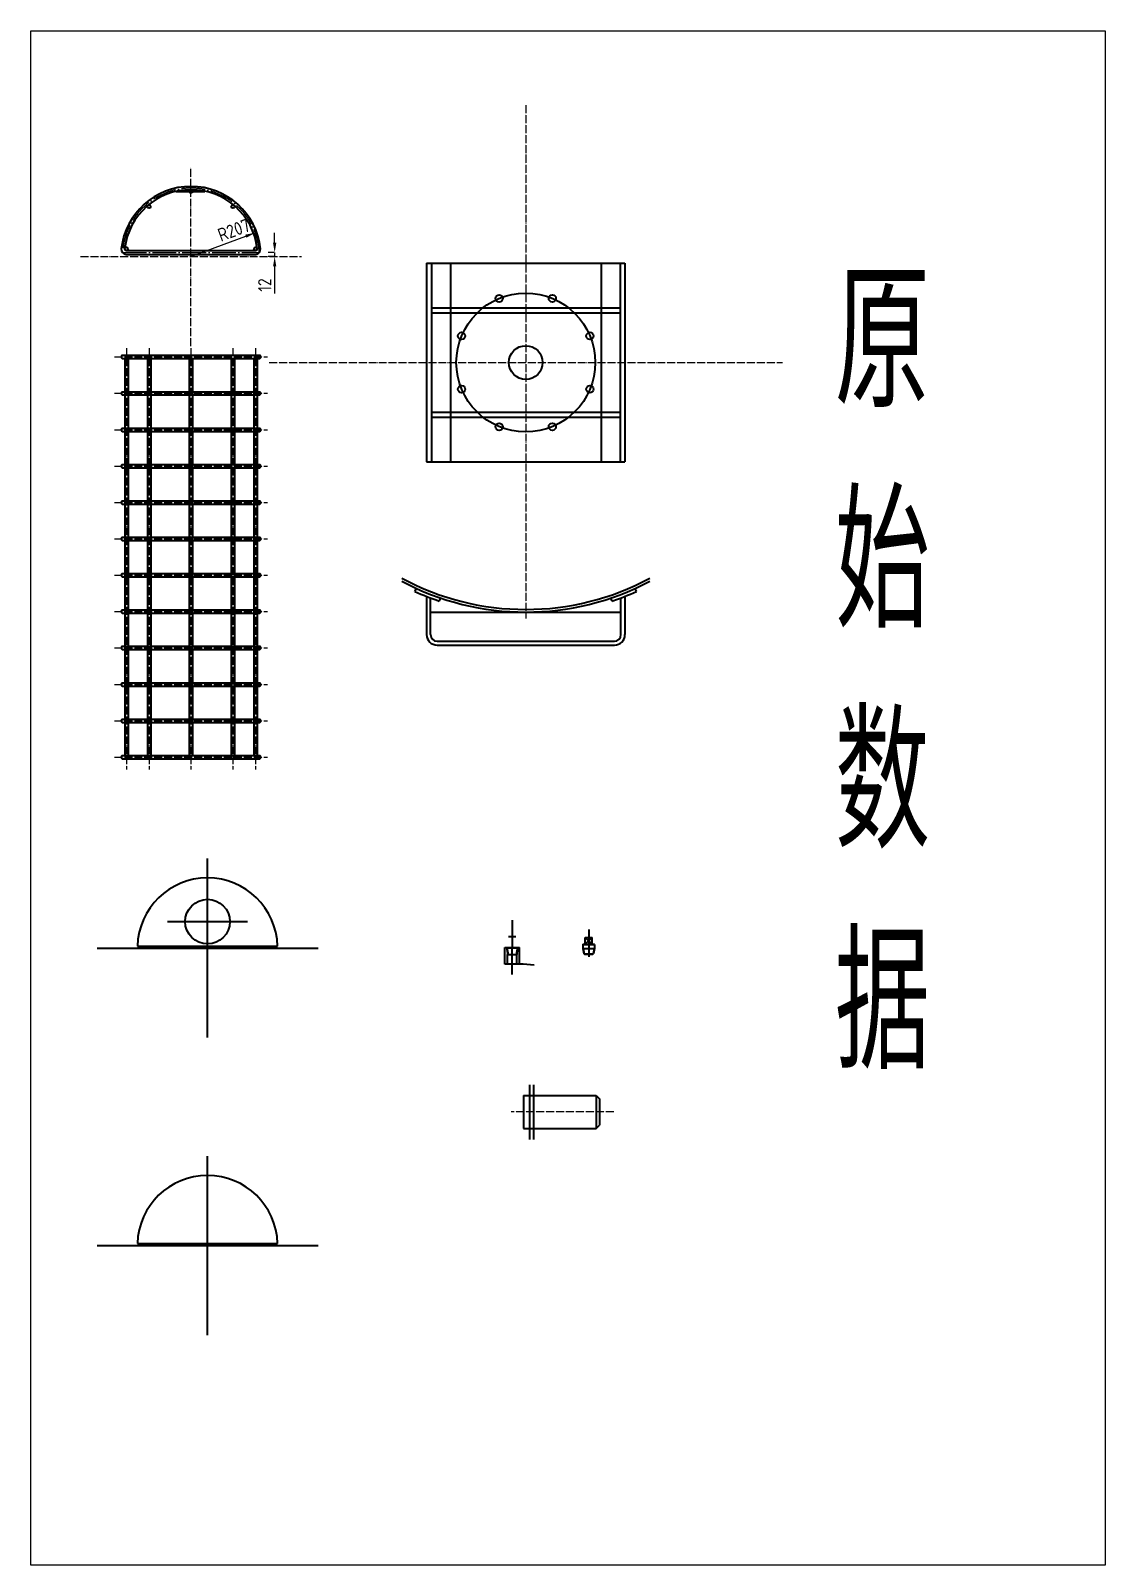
# Model space of a CAD drawing. Header units: millimetres. Extents: x 6220 to 53600, y -8031 to 13822.
# Drawn here: x 6220 to 9470, y -1709 to 2931 of the extents above; entities that cross this region are included whole.
import ezdxf

# ---------------------------------------------------------------- set-up
doc = ezdxf.new("R2010")
doc.units = ezdxf.units.MM
doc.linetypes.add('ACAD_ISO04W100', pattern=[30, 24, -3, 0, -3])
for name, color, linetype in [('2', 3, 'Continuous'), ('标注线', 1, 'Continuous'), ('轴线', 5, 'ACAD_ISO04W100')]:
    doc.layers.add(name, color=color, linetype=linetype)
doc.layers.add('粗线', color=7, linetype='Continuous', lineweight=40)
doc.styles.add('GB', font='gbenor.shx', dxfattribs={"bigfont": 'gbcbig.shx'})
doc.dimstyles.new('ISO-25', dxfattribs={"dimtxt": 40, "dimasz": 30, "dimexe": 20, "dimexo": 5, "dimgap": 10, "dimtad": 1, "dimtxsty": 'GB', "dimcen": 2.5, "dimadec": 0, "dimazin": 0, "dimtfac": 1, "dimtmove": 0, "dimatfit": 0, "dimfxl": 0, "dimarcsym": 0})

# ---------------------------------------------------------------- blocks, each defined once
blk = doc.blocks.new('*D28')
at = {"layer": 'Defpoints', "color": 0}
for p in [(6898.5, 2320.2), (6704.4, 2248.2)]:
    blk.add_point(p, dxfattribs=at)
at = {"layer": '粗线', "color": 0, "lineweight": -2}
blk.add_line((6704.4, 2248.2), (6870.4, 2309.8), dxfattribs=at)
at = {"layer": '粗线', "color": 0}
blk.add_solid([(6868.6, 2314.4), (6872.1, 2305.1), (6898.5, 2320.2)], dxfattribs=at)
at = {"layer": '粗线', "color": 0, "insert": (6834.3, 2328.4), "char_height": 40, "attachment_point": 5, "rotation": 20.3436, "style": 'GB'}
blk.add_mtext('R207', dxfattribs=at)
blk = doc.blocks.new('*D27')
at = {"layer": 'Defpoints', "color": 0}
for p in [(6957.5, 2260.2), (6959.9, 2260.2), (6959.9, 2248.2)]:
    blk.add_point(p, dxfattribs=at)
at = {"layer": '粗线', "color": 0, "lineweight": -2}
for p, q in [((6957.5, 2290.2), (6957.5, 2320.2)), ((6954.9, 2260.2), (6937.5, 2260.2)), ((6954.9, 2248.2), (6937.5, 2248.2)), ((6957.5, 2260.2), (6957.5, 2248.2)), ((6957.5, 2218.2), (6957.5, 2136.2))]:
    blk.add_line(p, q, dxfattribs=at)
at = {"layer": '粗线', "color": 0}
for points in [[(6952.5, 2290.2), (6962.5, 2290.2), (6957.5, 2260.2)], [(6952.5, 2218.2), (6962.5, 2218.2), (6957.5, 2248.2)]]:
    blk.add_solid(points, dxfattribs=at)
at = {"layer": '粗线', "color": 0, "insert": (6927.5, 2162.2), "char_height": 40, "attachment_point": 5, "rotation": 90, "style": 'GB'}
blk.add_mtext('12', dxfattribs=at)

msp = doc.modelspace()

# ---------------------------------------------------------------- hatches: boundary and pattern name
at = {"layer": '粗线'}
h = msp.add_hatch(color=256, dxfattribs=at)
h.paths.add_polyline_path([(7659.62, 158.845), (7658.415, 158.845), (7659.62, 157.845)])
h.paths.add_polyline_path([(7693.415, 158.845), (7692.209, 158.845), (7692.209, 157.845)])

# ---------------------------------------------------------------- linework, layer by layer
at = {"layer": '2'}
msp.add_lwpolyline([(6219.639, 2931.174), (9469.697, 2931.174), (9469.697, -1709.09), (6219.639, -1709.09)], close=True, dxfattribs=at)
at = {"layer": '粗线'}
for p, q in [((6659.745, 2445.221), (6746.596, 2445.221)), ((6507.673, 2266.221), (6901.149, 2266.221)), ((6508.452, 2254.221), (6900.369, 2254.221)), ((7416.936, 2227.764), (7416.936, 1627.764)), ((7416.936, 2227.764), (8016.936, 2227.764)), ((7431.936, 2227.764), (7431.936, 1627.764)), ((7489.085, 2227.764), (7489.085, 1627.764)), ((7944.787, 2227.764), (7944.787, 1627.764)), ((8001.936, 2227.764), (8001.936, 1627.764)), ((8016.936, 2227.764), (8016.936, 1627.764)), ((7431.936, 2092.764), (8001.936, 2092.764)), ((7431.936, 2077.764), (8001.936, 2077.764)), ((6496.47, 1949.658), (6912.352, 1949.658)), ((6496.47, 1939.658), (6912.352, 1939.658)), ((6504.21, 1939.658), (6504.21, 739.658)), ((6514.21, 1939.658), (6514.21, 739.658)), ((6572.782, 1939.658), (6572.782, 739.658)), ((6582.782, 1939.658), (6582.782, 739.658)), ((6699.411, 1939.658), (6699.411, 739.658)), ((6709.411, 1939.658), (6709.411, 739.658)), ((6826.04, 1939.658), (6826.04, 739.658)), ((6836.04, 1939.658), (6836.04, 739.658)), ((6894.612, 1939.658), (6894.612, 739.658)), ((6904.612, 1939.658), (6904.612, 739.658)), ((6496.47, 1839.658), (6912.352, 1839.658)), ((6496.47, 1829.658), (6912.352, 1829.658)), ((7431.936, 1777.764), (8001.936, 1777.764)), ((6496.47, 1729.658), (6912.352, 1729.658)), ((6496.47, 1719.658), (6912.352, 1719.658)), ((7431.936, 1762.764), (8001.936, 1762.764)), ((7416.936, 1627.764), (8016.936, 1627.764)), ((6496.47, 1619.658), (6912.352, 1619.658)), ((6496.47, 1609.658), (6912.352, 1609.658)), ((6496.47, 1509.658), (6912.352, 1509.658)), ((6496.47, 1499.658), (6912.352, 1499.658)), ((6496.47, 1399.658), (6912.352, 1399.658)), ((6496.47, 1389.658), (6912.352, 1389.658)), ((6496.47, 1289.658), (6912.352, 1289.658)), ((6496.47, 1279.658), (6912.352, 1279.658)), ((7381.883, 1235.724), (7386.451, 1244.632)), ((7416.936, 1220.783), (7416.936, 1105.179)), ((7428.936, 1105.179), (7428.936, 1216.108)), ((7455.17, 1206.642), (7459.738, 1215.55)), ((7978.703, 1206.642), (7974.134, 1215.55)), ((8004.936, 1105.179), (8004.936, 1216.108)), ((8016.936, 1220.783), (8016.936, 1105.179)), ((8051.99, 1235.724), (8047.421, 1244.632)), ((6496.47, 1179.658), (6912.352, 1179.658)), ((6496.47, 1169.658), (6912.352, 1169.658)), ((7428.936, 1173.179), (8004.936, 1173.179)), ((6496.47, 1069.658), (6912.352, 1069.658)), ((7448.936, 1085.179), (7984.936, 1085.179)), ((7448.936, 1073.179), (7984.936, 1073.179)), ((6496.47, 1059.658), (6912.352, 1059.658)), ((6496.47, 959.658), (6912.352, 959.658)), ((6496.47, 949.658), (6912.352, 949.658)), ((6496.47, 849.658), (6912.352, 849.658)), ((6496.47, 839.658), (6912.352, 839.658)), ((6496.47, 739.658), (6912.352, 739.658)), ((6496.47, 729.658), (6912.352, 729.658)), ((6754.441, -113.165), (6754.441, 427.795)), ((6633.845, 237.315), (6875.036, 237.315)), ((7675.915, 241.143), (7675.915, 158.845)), ((7675.915, 241.143), (7675.915, 158.845)), ((7664.915, 191.845), (7686.915, 191.845)), ((7896.175, 189.326), (7918.175, 189.326)), ((7896.175, 169.326), (7896.175, 189.326)), ((7918.175, 189.326), (7896.175, 169.326)), ((7896.175, 189.326), (7918.175, 169.326)), ((7907.175, 213.427), (7907.175, 131.13)), ((7907.175, 213.427), (7907.175, 131.13)), ((7918.175, 169.326), (7918.175, 189.326)), ((6420.288, 157.315), (7088.593, 157.315)), ((6542.526, 163.315), (6966.356, 163.315)), ((7653.415, 108.529), (7653.415, 158.845)), ((7653.415, 158.845), (7698.415, 158.845)), ((7658.415, 158.845), (7693.415, 158.845)), ((7658.415, 158.845), (7661.655, 143.105)), ((7659.62, 157.845), (7658.415, 158.845)), ((7659.62, 157.845), (7659.62, 158.845)), ((7659.62, 157.845), (7662.709, 142.845)), ((7659.62, 157.845), (7692.209, 157.845)), ((7661.655, 143.105), (7661.915, 137.495)), ((7662.709, 142.845), (7662.709, 137.495)), ((7675.915, 77.776), (7675.915, 158.845)), ((7692.209, 157.845), (7689.12, 142.845)), ((7689.12, 142.845), (7689.12, 137.495)), ((7689.12, 141.792), (7690.113, 141.79)), ((7690.174, 143.105), (7689.915, 137.495)), ((7693.415, 158.845), (7690.174, 143.105)), ((7692.209, 157.845), (7693.415, 158.845)), ((7692.209, 157.845), (7692.209, 158.845)), ((7698.415, 108.529), (7698.415, 158.845)), ((7889.675, 168.326), (7890.675, 169.326)), ((7889.675, 168.326), (7889.675, 156.326)), ((7889.675, 168.326), (7924.675, 168.326)), ((7890.697, 156.219), (7889.675, 157.326)), ((7889.675, 156.326), (7924.675, 156.326)), ((7889.675, 156.326), (7892.916, 140.585)), ((7890.675, 169.326), (7923.675, 169.326)), ((7890.675, 156.326), (7893.969, 140.326)), ((7894.175, 139.326), (7892.916, 140.585)), ((7893.175, 140.326), (7921.175, 140.326)), ((7894.175, 139.326), (7920.175, 139.326)), ((7920.175, 139.326), (7921.434, 140.585)), ((7923.675, 156.326), (7920.381, 140.326)), ((7924.675, 156.326), (7921.434, 140.585)), ((7924.675, 168.326), (7923.675, 169.326)), ((7923.675, 156.326), (7924.675, 157.326)), ((7924.675, 168.326), (7924.675, 156.326)), ((7661.915, 108.723), (7661.915, 137.495)), ((7661.915, 137.495), (7689.915, 137.495)), ((7689.915, 108.723), (7689.915, 137.495)), ((7728.27, -256.686), (7728.27, -421.093)), ((7740.27, -256.686), (7740.27, -421.093)), ((7710.27, -288.318), (7930.27, -288.318)), ((7710.27, -288.318), (7710.27, -388.318)), ((7930.27, -288.318), (7930.27, -388.318)), ((7930.27, -288.318), (7940.27, -298.318)), ((7940.27, -298.318), (7940.27, -378.318)), ((7710.27, -388.318), (7930.27, -388.318)), ((7930.27, -388.318), (7940.27, -378.318)), ((6754.441, -1012.767), (6754.441, -471.807)), ((6420.288, -742.287), (7088.593, -742.287)), ((6542.526, -736.287), (6966.356, -736.287))]:
    msp.add_line(p, q, dxfattribs=at)
for centre, radius in [((6704.411, 2445.221), 5), ((6577.782, 2399.131), 5), ((6831.04, 2399.131), 5), ((6509.21, 2271.221), 5), ((6899.612, 2271.221), 5), ((7716.936, 1927.764), 210), ((7636.573, 2121.778), 11), ((7797.3, 2121.778), 11), ((7522.921, 2008.127), 11), ((7910.951, 2008.127), 11), ((7716.936, 1927.764), 51), ((7522.921, 1847.4), 11), ((7910.951, 1847.4), 11), ((7636.573, 1733.749), 11), ((7797.3, 1733.749), 11), ((6754.441, 237.315), 67.5)]:
    msp.add_circle(centre, radius, dxfattribs=at)
for centre, radius, start, end in [((6704.411, 2248.221), 212, 6.40689, 173.59311), ((6704.411, 2248.221), 202, 6.734004, 173.265996), ((6511.16, 2271.44), 17.431, 178.56205, 261.062326), ((6509.261, 2271.46), 5.475, 175.318125, 253.139552), ((6897.661, 2271.44), 17.431, 278.937674, 1.43795), ((6899.561, 2271.46), 5.475, 286.860448, 4.681875), ((6499.673, 1944.658), 5.938, 122.64301, 237.35699), ((6909.149, 1944.658), 5.938, 302.64301, 57.35699), ((6499.673, 1834.658), 5.938, 122.64301, 237.35699), ((6909.149, 1834.658), 5.938, 302.64301, 57.35699), ((6499.673, 1724.658), 5.938, 122.64301, 237.35699), ((6909.149, 1724.658), 5.938, 302.64301, 57.35699), ((6499.673, 1614.658), 5.938, 122.64301, 237.35699), ((6909.149, 1614.658), 5.938, 302.64301, 57.35699), ((6499.673, 1504.658), 5.938, 122.64301, 237.35699), ((6909.149, 1504.658), 5.938, 302.64301, 57.35699), ((6499.673, 1394.658), 5.938, 122.64301, 237.35699), ((6909.149, 1394.658), 5.938, 302.64301, 57.35699), ((6499.673, 1284.658), 5.938, 122.64301, 237.35699), ((6909.149, 1284.658), 5.938, 302.64301, 57.35699), ((7716.936, 1973.179), 792, 241.725154, 298.274846), ((7716.936, 1973.179), 800, 242.032892, 297.967108), ((7716.936, 1973.179), 810, 245.565902, 251.145336), ((7716.936, 1973.179), 810, 288.854664, 294.434098), ((6499.673, 1174.658), 5.938, 122.64301, 237.35699), ((6909.149, 1174.658), 5.938, 302.64301, 57.35699), ((6499.673, 1064.658), 5.938, 122.64301, 237.35699), ((6909.149, 1064.658), 5.938, 302.64301, 57.35699), ((7448.936, 1105.179), 32, 180, 270), ((7448.936, 1105.179), 20, 180, 270), ((7984.936, 1105.179), 20, 270, 0), ((7984.936, 1105.179), 32, 270, 0), ((6499.673, 954.658), 5.938, 122.64301, 237.35699), ((6909.149, 954.658), 5.938, 302.64301, 57.35699), ((6499.673, 844.658), 5.938, 122.64301, 237.35699), ((6909.149, 844.658), 5.938, 302.64301, 57.35699), ((6499.673, 734.658), 5.938, 122.64301, 237.35699), ((6909.149, 734.658), 5.938, 302.64301, 57.35699), ((6754.441, 157.315), 212, 1.621795, 178.378205), ((7675.915, -691.155), 800, 85.217647, 91.611656), ((6754.441, -742.287), 212, 1.621795, 178.378205)]:
    msp.add_arc(centre, radius, start, end, dxfattribs=at)
at = {"layer": '轴线'}
for p, q in [((7716.936, 2705.803), (7716.936, 1153.88)), ((6704.411, 1977.741), (6704.411, 2518.7)), ((6370.258, 2248.221), (7038.563, 2248.221)), ((6509.21, 1971.217), (6509.21, 697.416)), ((6577.782, 1971.217), (6577.782, 697.416)), ((6704.411, 1971.217), (6704.411, 697.416)), ((6831.04, 1971.217), (6831.04, 697.416)), ((6899.612, 1971.217), (6899.612, 697.416)), ((6473, 1944.658), (6935.822, 1944.658)), ((6940.978, 1927.764), (8492.895, 1927.764)), ((6473, 1834.658), (6935.822, 1834.658)), ((6473, 1724.658), (6935.822, 1724.658)), ((6473, 1614.658), (6935.822, 1614.658)), ((6473, 1504.658), (6935.822, 1504.658)), ((6473, 1394.658), (6935.822, 1394.658)), ((6473, 1284.658), (6935.822, 1284.658)), ((6473, 1174.658), (6935.822, 1174.658)), ((6473, 1064.658), (6935.822, 1064.658)), ((6473, 954.658), (6935.822, 954.658)), ((6473, 844.658), (6935.822, 844.658)), ((6473, 734.658), (6935.822, 734.658)), ((7983.033, -338.318), (7672.325, -338.318))]:
    msp.add_line(p, q, dxfattribs=at)
at = {"layer": '轴线', "ltscale": 3}
msp.add_line((6497.759, 2260.221), (6911.063, 2260.221), dxfattribs=at)
msp.add_arc((6704.411, 2248.221), 207, 3.323358, 176.676642, dxfattribs=at)

# ---------------------------------------------------------------- texts
at = {"layer": '标注线', "insert": (8651.53, 2192.619), "char_height": 400, "width": 156.88, "attachment_point": 1, "style": 'GB'}
msp.add_mtext('原始数据', dxfattribs=at)

# ---------------------------------------------------------------- dimensions: what is measured, and where the dimension line sits
at = {"layer": '粗线'}
dim = msp.add_radius_dim(center=(6704.411, 2248.221), mpoint=(6898.499, 2320.184), dimstyle='ISO-25', dxfattribs=at)
dim.commit()
dim.dimension.update_dxf_attribs({"geometry": '*D28', "text_midpoint": (6844.776, 2300.264), "dimtype": 164})
dim = msp.add_linear_dim(base=(6957.474, 2260.221), p1=(6959.948, 2248.221), p2=(6959.948, 2260.221), angle=90, dimstyle='ISO-25', dxfattribs=at)
dim.commit()
dim.dimension.update_dxf_attribs({"geometry": '*D27', "text_midpoint": (6957.474, 2162.22), "dimtype": 160})

doc.saveas('drawing.dxf')
